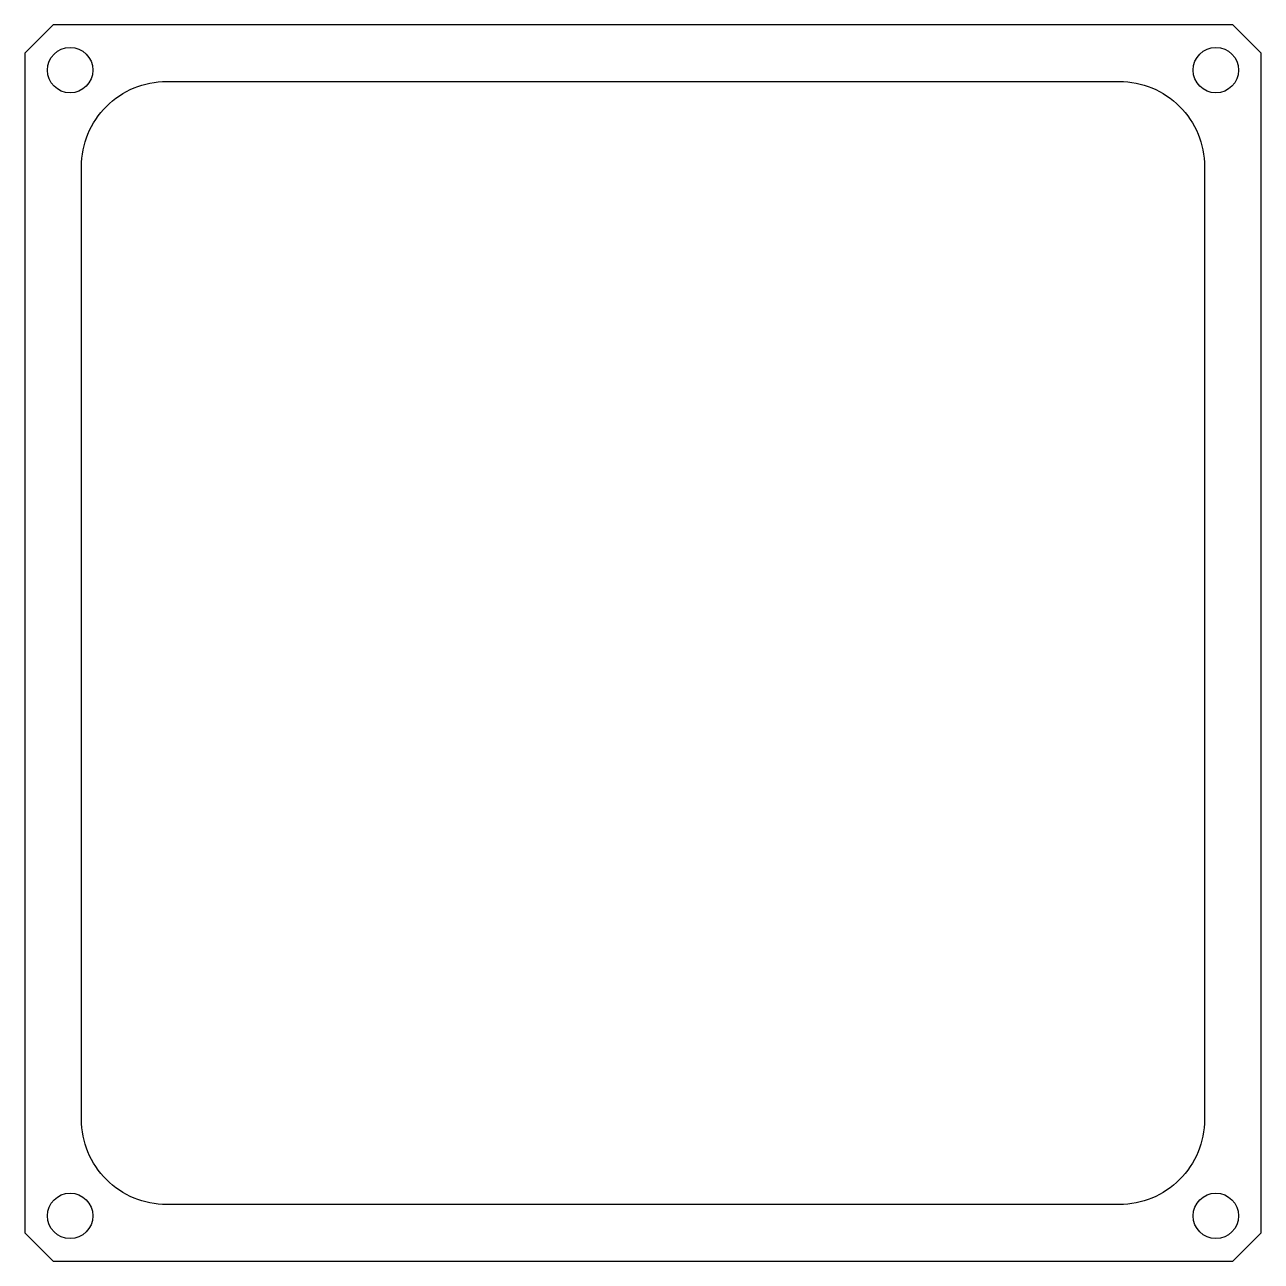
# Model space of a CAD drawing. Header units: millimetres. Extents: x -43.6 to 43.6, y -43.6 to 43.6.
import ezdxf

# ---------------------------------------------------------------- set-up
doc = ezdxf.new("R2010")
doc.units = ezdxf.units.MM
doc.layers.get('0').update_dxf_attribs({"linetype": 'CONTINUOUS'})

msp = doc.modelspace()

# ---------------------------------------------------------------- linework, layer by layer
msp.add_lwpolyline([(-41.575, 43.575), (-43.575, 41.575), (-43.575, -41.575), (-41.575, -43.575), (41.575, -43.575), (43.575, -41.575), (43.575, 41.575), (41.575, 43.575)], close=True)
msp.add_lwpolyline([(-39.575, -33.575), (-39.575, 33.575, -0.414214), (-33.575, 39.575), (33.575, 39.575, -0.414214), (39.575, 33.575), (39.575, -33.575, -0.414214), (33.575, -39.575), (-33.575, -39.575, -0.414214)], format="xyb", close=True)
for centre in [(-40.375, 40.375), (40.375, 40.375), (-40.375, -40.375), (40.375, -40.375)]:
    msp.add_circle(centre, 1.6)

doc.saveas('drawing.dxf')
